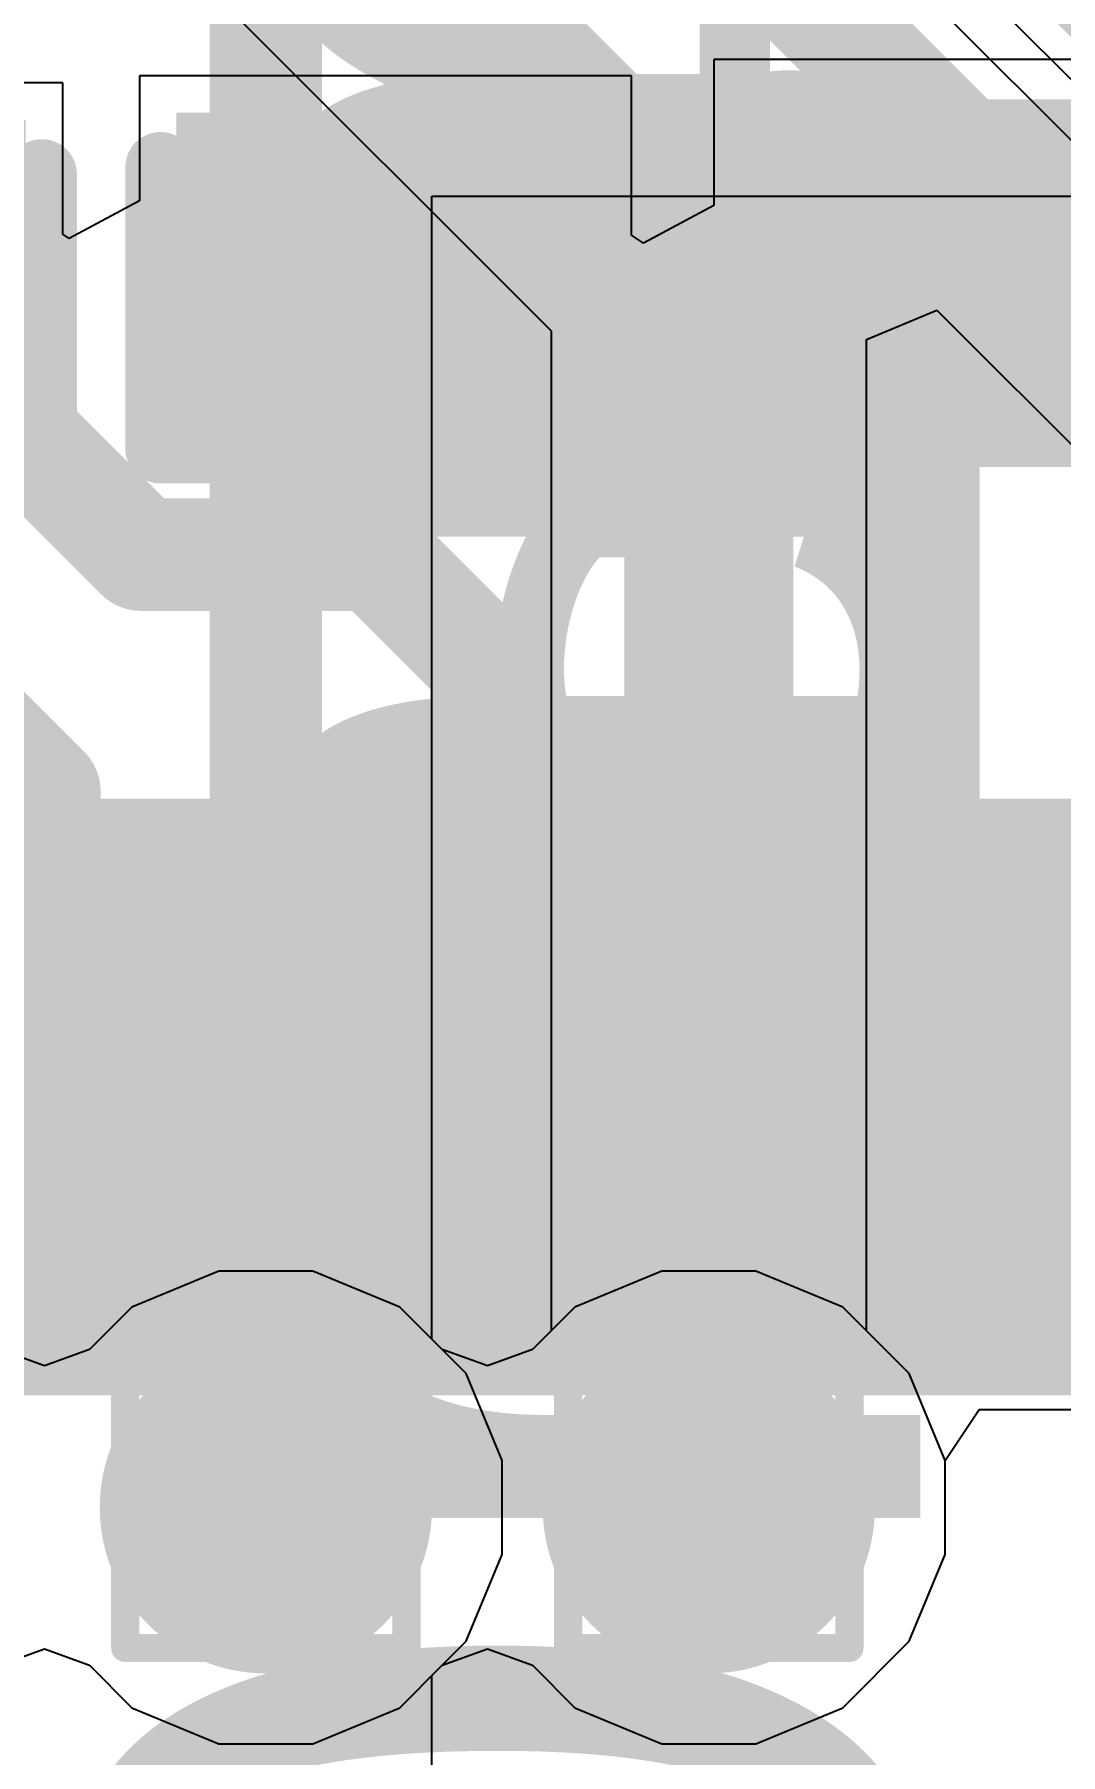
# Model space of a CAD drawing. Header units: inches. Extents: x -6 to 5433, y -4 to 5447.
# Drawn here: x 58.314 to 60.167, y 22.101 to 25.21 of the extents above; entities that cross this region are included whole.
import ezdxf

# ---------------------------------------------------------------- set-up
doc = ezdxf.new("R2010")
doc.units = ezdxf.units.IN
for name, color, linetype in [('Bottom Layer', 5, 'Continuous'), ('Bottom Overlay', 54, 'Continuous'), ('Drill Drawing', 1, 'Continuous'), ('Ground', 16, 'Continuous'), ('Mechanical 4', 56, 'Continuous'), ('Power', 76, 'Continuous'), ('Top Layer', 1, 'Continuous'), ('Top Overlay', 2, 'Continuous'), ('Top Paste', 8, 'Continuous'), ('Top Solder', 216, 'Continuous'), ('Via Holes', 16, 'Continuous')]:
    doc.layers.add(name, color=color, linetype=linetype)
doc.styles.add('Arial', font='', dxfattribs={"height": 0.2})
doc.styles.add('Arial_Bold', font='', dxfattribs={"height": 0.2})
doc.styles.get('Arial').set_extended_font_data('Arial')
doc.styles.get('Arial_Bold').set_extended_font_data('Arial', bold=True)

# ---------------------------------------------------------------- blocks, each defined once
blk = doc.blocks.new('QFN_56__7_7__47')
at = {"layer": 'Top Layer'}
for points in [[(-0.3, -3.8755), (-0.3, -3.0005), (-0.1, -3.0005), (-0.1, -3.8755)], [(0.1, -3.8755), (0.1, -3.0005), (0.3, -3.0005), (0.3, -3.8755)], [(0.5, -3.8755), (0.5, -3.0005), (0.7, -3.0005), (0.7, -3.8755)], [(0.9, -3.8755), (0.9, -3.0005), (1.1, -3.0005), (1.1, -3.8755)], [(1.3, -3.8755), (1.3, -3.0005), (1.5, -3.0005), (1.5, -3.8755)]]:
    blk.add_hatch(color=1, dxfattribs=at).paths.add_polyline_path(points)
at = {"layer": 'Top Paste'}
for points in [[(-0.3, -3.8755), (-0.3, -3.0005), (-0.1, -3.0005), (-0.1, -3.8755)], [(0.1, -3.8755), (0.1, -3.0005), (0.3, -3.0005), (0.3, -3.8755)], [(0.5, -3.8755), (0.5, -3.0005), (0.7, -3.0005), (0.7, -3.8755)], [(0.9, -3.8755), (0.9, -3.0005), (1.1, -3.0005), (1.1, -3.8755)], [(1.3, -3.8755), (1.3, -3.0005), (1.5, -3.0005), (1.5, -3.8755)]]:
    blk.add_hatch(color=8, dxfattribs=at).paths.add_polyline_path(points)
at = {"layer": 'Top Solder'}
for points in [[(-0.8016, -3.9771), (-0.8016, -2.8989), (-0.3984, -2.8989), (-0.3984, -3.9771)], [(-0.4016, -3.9771), (-0.4016, -2.8989), (0.0016, -2.8989), (0.0016, -3.9771)], [(-0.0016, -3.9771), (-0.0016, -2.8989), (0.4016, -2.8989), (0.4016, -3.9771)], [(0.3984, -3.9771), (0.3984, -2.8989), (0.8016, -2.8989), (0.8016, -3.9771)], [(0.7984, -3.9771), (0.7984, -2.8989), (1.2016, -2.8989), (1.2016, -3.9771)], [(1.1984, -3.9771), (1.1984, -2.8989), (1.6016, -2.8989), (1.6016, -3.9771)]]:
    blk.add_hatch(color=216, dxfattribs=at).paths.add_polyline_path(points)
blk = doc.blocks.new('R___0402_91')
at = {"layer": 'Top Layer'}
for points in [[(-0.6985, -0.3175), (-0.6985, 0.3175), (-0.2413, 0.3175), (-0.2413, -0.3175)], [(0.2413, -0.3175), (0.2413, 0.3175), (0.6985, 0.3175), (0.6985, -0.3175)]]:
    blk.add_hatch(color=1, dxfattribs=at).paths.add_polyline_path(points)
at = {"layer": 'Top Paste'}
for points in [[(-0.6985, -0.3175), (-0.6985, 0.3175), (-0.2413, 0.3175), (-0.2413, -0.3175)], [(0.2413, -0.3175), (0.2413, 0.3175), (0.6985, 0.3175), (0.6985, -0.3175)]]:
    blk.add_hatch(color=8, dxfattribs=at).paths.add_polyline_path(points)
at = {"layer": 'Top Solder'}
for points in [[(-0.7535, -0.3725), (-0.7535, 0.3725), (-0.1863, 0.3725), (-0.1863, -0.3725)], [(0.1863, -0.3725), (0.1863, 0.3725), (0.7535, 0.3725), (0.7535, -0.3725)]]:
    blk.add_hatch(color=216, dxfattribs=at).paths.add_polyline_path(points)
at = {"layer": 'Top Overlay'}
for points in [[(-0.7874, 0.4064, 0.127, 0.127, 0), (0.7874, 0.4064, 0.127, 0.127, 0)], [(-0.7874, 0.4064, 0.127, 0.127, 0), (-0.7874, -0.4064, 0.127, 0.127, 0)], [(0.7874, 0.4064, 0.127, 0.127, 0), (0.7874, -0.4064, 0.127, 0.127, 0)], [(-0.7874, -0.4064, 0.127, 0.127, 0), (0.7874, -0.4064, 0.127, 0.127, 0)], [(-0.8128, -0.4318, 0.00323, 0.00323, 0), (0.8128, -0.4318, 0.00323, 0.00323, 0)]]:
    blk.add_lwpolyline(points, format="xyseb", dxfattribs=at)
for points in [[(-0.8191, 0.4064, 0.0635, 0.0635, 1), (-0.7556, 0.4064, 0.0635, 0.0635, 1)], [(-0.8191, 0.4064, 0.0635, 0.0635, 1), (-0.7556, 0.4064, 0.0635, 0.0635, 1)], [(0.7556, 0.4064, 0.0635, 0.0635, 1), (0.8191, 0.4064, 0.0635, 0.0635, 1)], [(0.7556, 0.4064, 0.0635, 0.0635, 1), (0.8191, 0.4064, 0.0635, 0.0635, 1)], [(-0.8191, -0.4064, 0.0635, 0.0635, 1), (-0.7556, -0.4064, 0.0635, 0.0635, 1)], [(-0.8191, -0.4064, 0.0635, 0.0635, 1), (-0.7556, -0.4064, 0.0635, 0.0635, 1)], [(0.7556, -0.4064, 0.0635, 0.0635, 1), (0.8191, -0.4064, 0.0635, 0.0635, 1)], [(0.7556, -0.4064, 0.0635, 0.0635, 1), (0.8191, -0.4064, 0.0635, 0.0635, 1)], [(-0.8136, -0.4318, 0.00161, 0.00161, 1), (-0.812, -0.4318, 0.00161, 0.00161, 1)], [(0.812, -0.4318, 0.00161, 0.00161, 1), (0.8136, -0.4318, 0.00161, 0.00161, 1)]]:
    blk.add_lwpolyline(points, format="xyseb", close=True, dxfattribs=at)
blk = doc.blocks.new('____0402_205')
at = {"layer": 'Top Layer'}
for points in [[(-0.6985, -0.3175), (-0.6985, 0.3175), (-0.2413, 0.3175), (-0.2413, -0.3175)], [(0.2413, -0.3175), (0.2413, 0.3175), (0.6985, 0.3175), (0.6985, -0.3175)]]:
    blk.add_hatch(color=1, dxfattribs=at).paths.add_polyline_path(points)
at = {"layer": 'Top Paste'}
for points in [[(-0.6985, -0.3175), (-0.6985, 0.3175), (-0.2413, 0.3175), (-0.2413, -0.3175)], [(0.2413, -0.3175), (0.2413, 0.3175), (0.6985, 0.3175), (0.6985, -0.3175)]]:
    blk.add_hatch(color=8, dxfattribs=at).paths.add_polyline_path(points)
at = {"layer": 'Top Solder'}
for points in [[(-0.7585, -0.3775), (-0.7585, 0.3775), (-0.1813, 0.3775), (-0.1813, -0.3775)], [(0.1813, -0.3775), (0.1813, 0.3775), (0.7585, 0.3775), (0.7585, -0.3775)]]:
    blk.add_hatch(color=216, dxfattribs=at).paths.add_polyline_path(points)
at = {"layer": 'Top Overlay'}
for points in [[(-0.2794, 0.4064, 0.127, 0.127, 0), (-0.7874, 0.4064, 0.127, 0.127, 0)], [(-0.7874, -0.4064, 0.127, 0.127, 0), (-0.7874, 0.4064, 0.127, 0.127, 0)], [(0.7874, 0.4064, 0.127, 0.127, 0), (0.2794, 0.4064, 0.127, 0.127, 0)], [(0.7874, -0.4064, 0.127, 0.127, 0), (0.7874, 0.4064, 0.127, 0.127, 0)], [(-0.2794, -0.4064, 0.127, 0.127, 0), (-0.7874, -0.4064, 0.127, 0.127, 0)], [(0.7874, -0.4064, 0.127, 0.127, 0), (0.2794, -0.4064, 0.127, 0.127, 0)]]:
    blk.add_lwpolyline(points, format="xyseb", dxfattribs=at)
for points in [[(-0.8191, 0.4064, 0.0635, 0.0635, 1), (-0.7556, 0.4064, 0.0635, 0.0635, 1)], [(-0.8191, 0.4064, 0.0635, 0.0635, 1), (-0.7556, 0.4064, 0.0635, 0.0635, 1)], [(-0.3111, 0.4064, 0.0635, 0.0635, 1), (-0.2477, 0.4064, 0.0635, 0.0635, 1)], [(0.2477, 0.4064, 0.0635, 0.0635, 1), (0.3111, 0.4064, 0.0635, 0.0635, 1)], [(0.7556, 0.4064, 0.0635, 0.0635, 1), (0.8191, 0.4064, 0.0635, 0.0635, 1)], [(0.7556, 0.4064, 0.0635, 0.0635, 1), (0.8191, 0.4064, 0.0635, 0.0635, 1)], [(-0.8191, -0.4064, 0.0635, 0.0635, 1), (-0.7556, -0.4064, 0.0635, 0.0635, 1)], [(-0.8191, -0.4064, 0.0635, 0.0635, 1), (-0.7556, -0.4064, 0.0635, 0.0635, 1)], [(-0.3111, -0.4064, 0.0635, 0.0635, 1), (-0.2477, -0.4064, 0.0635, 0.0635, 1)], [(0.2477, -0.4064, 0.0635, 0.0635, 1), (0.3111, -0.4064, 0.0635, 0.0635, 1)], [(0.7556, -0.4064, 0.0635, 0.0635, 1), (0.8191, -0.4064, 0.0635, 0.0635, 1)], [(0.7556, -0.4064, 0.0635, 0.0635, 1), (0.8191, -0.4064, 0.0635, 0.0635, 1)]]:
    blk.add_lwpolyline(points, format="xyseb", close=True, dxfattribs=at)
blk = doc.blocks.new('____0402_207')
at = {"layer": 'Top Layer'}
for points in [[(-0.6985, -0.3175), (-0.6985, 0.3175), (-0.2413, 0.3175), (-0.2413, -0.3175)], [(0.2413, -0.3175), (0.2413, 0.3175), (0.6985, 0.3175), (0.6985, -0.3175)]]:
    blk.add_hatch(color=1, dxfattribs=at).paths.add_polyline_path(points)
at = {"layer": 'Top Paste'}
for points in [[(-0.6985, -0.3175), (-0.6985, 0.3175), (-0.2413, 0.3175), (-0.2413, -0.3175)], [(0.2413, -0.3175), (0.2413, 0.3175), (0.6985, 0.3175), (0.6985, -0.3175)]]:
    blk.add_hatch(color=8, dxfattribs=at).paths.add_polyline_path(points)
at = {"layer": 'Top Solder'}
for points in [[(-0.7585, -0.3775), (-0.7585, 0.3775), (-0.1813, 0.3775), (-0.1813, -0.3775)], [(0.1813, -0.3775), (0.1813, 0.3775), (0.7585, 0.3775), (0.7585, -0.3775)]]:
    blk.add_hatch(color=216, dxfattribs=at).paths.add_polyline_path(points)
at = {"layer": 'Top Overlay'}
for points in [[(-0.2794, 0.4064, 0.127, 0.127, 0), (-0.7874, 0.4064, 0.127, 0.127, 0)], [(-0.7874, -0.4064, 0.127, 0.127, 0), (-0.7874, 0.4064, 0.127, 0.127, 0)], [(0.7874, 0.4064, 0.127, 0.127, 0), (0.2794, 0.4064, 0.127, 0.127, 0)], [(0.7874, -0.4064, 0.127, 0.127, 0), (0.7874, 0.4064, 0.127, 0.127, 0)], [(-0.2794, -0.4064, 0.127, 0.127, 0), (-0.7874, -0.4064, 0.127, 0.127, 0)], [(0.7874, -0.4064, 0.127, 0.127, 0), (0.2794, -0.4064, 0.127, 0.127, 0)]]:
    blk.add_lwpolyline(points, format="xyseb", dxfattribs=at)
for points in [[(-0.8191, 0.4064, 0.0635, 0.0635, 1), (-0.7556, 0.4064, 0.0635, 0.0635, 1)], [(-0.8191, 0.4064, 0.0635, 0.0635, 1), (-0.7556, 0.4064, 0.0635, 0.0635, 1)], [(-0.3111, 0.4064, 0.0635, 0.0635, 1), (-0.2477, 0.4064, 0.0635, 0.0635, 1)], [(0.2477, 0.4064, 0.0635, 0.0635, 1), (0.3111, 0.4064, 0.0635, 0.0635, 1)], [(0.7556, 0.4064, 0.0635, 0.0635, 1), (0.8191, 0.4064, 0.0635, 0.0635, 1)], [(0.7556, 0.4064, 0.0635, 0.0635, 1), (0.8191, 0.4064, 0.0635, 0.0635, 1)], [(-0.8191, -0.4064, 0.0635, 0.0635, 1), (-0.7556, -0.4064, 0.0635, 0.0635, 1)], [(-0.8191, -0.4064, 0.0635, 0.0635, 1), (-0.7556, -0.4064, 0.0635, 0.0635, 1)], [(-0.3111, -0.4064, 0.0635, 0.0635, 1), (-0.2477, -0.4064, 0.0635, 0.0635, 1)], [(0.2477, -0.4064, 0.0635, 0.0635, 1), (0.3111, -0.4064, 0.0635, 0.0635, 1)], [(0.7556, -0.4064, 0.0635, 0.0635, 1), (0.8191, -0.4064, 0.0635, 0.0635, 1)], [(0.7556, -0.4064, 0.0635, 0.0635, 1), (0.8191, -0.4064, 0.0635, 0.0635, 1)]]:
    blk.add_lwpolyline(points, format="xyseb", close=True, dxfattribs=at)

msp = doc.modelspace()

# ---------------------------------------------------------------- hatches: boundary and pattern name
at = {"layer": 'Bottom Layer'}
h = msp.add_hatch(color=5, dxfattribs=at)
edge = h.paths.add_edge_path()
edge.add_arc((58.7319, 22.5481), 0.3, 0, 360)
h = msp.add_hatch(color=5, dxfattribs=at)
edge = h.paths.add_edge_path()
edge.add_arc((59.5319, 22.5481), 0.3, 0, 360)
at = {"layer": 'Ground'}
h = msp.add_hatch(color=16, dxfattribs=at)
edge = h.paths.add_edge_path()
edge.add_arc((58.7319, 22.5481), 0.3, 0, 360)
h = msp.add_hatch(color=16, dxfattribs=at)
edge = h.paths.add_edge_path()
edge.add_arc((59.5319, 22.5481), 0.3, 0, 360)
at = {"layer": 'Power'}
h = msp.add_hatch(color=76, dxfattribs=at)
edge = h.paths.add_edge_path()
edge.add_arc((58.7319, 22.5481), 0.3, 0, 360)
h = msp.add_hatch(color=76, dxfattribs=at)
edge = h.paths.add_edge_path()
edge.add_arc((59.5319, 22.5481), 0.3, 0, 360)
at = {"layer": 'Top Layer'}
h = msp.add_hatch(color=1, dxfattribs=at)
edge = h.paths.add_edge_path()
edge.add_arc((58.7319, 22.5481), 0.3, 0, 360)
h = msp.add_hatch(color=1, dxfattribs=at)
edge = h.paths.add_edge_path()
edge.add_arc((59.5319, 22.5481), 0.3, 0, 360)
at = {"layer": 'Via Holes'}
h = msp.add_hatch(color=7, dxfattribs=at)
edge = h.paths.add_edge_path()
edge.add_arc((58.7319, 22.5481), 0.15, 0, 360)
h = msp.add_hatch(color=7, dxfattribs=at)
edge = h.paths.add_edge_path()
edge.add_arc((59.5319, 22.5481), 0.15, 0, 360)

# ---------------------------------------------------------------- linework, layer by layer
at = {"layer": 'Bottom Layer'}
for p, q in [((59.3849, 25.82), (63.502, 21.703)), ((58.647, 22.9751), (58.49, 22.9101)), ((58.8168, 22.9751), (58.647, 22.9751)), ((58.9738, 22.9101), (58.8168, 22.9751)), ((59.447, 22.9751), (59.29, 22.9101)), ((59.6168, 22.9751), (59.447, 22.9751)), ((59.7738, 22.9101), (59.6168, 22.9751)), ((58.49, 22.9101), (58.4133, 22.8334)), ((59.0504, 22.8334), (58.9738, 22.9101)), ((59.29, 22.9101), (59.2133, 22.8334)), ((59.8939, 22.79), (59.7738, 22.9101)), ((58.3319, 22.8038), (58.2504, 22.8334)), ((58.4133, 22.8334), (58.3319, 22.8038)), ((59.1319, 22.8038), (59.0504, 22.8334)), ((59.2133, 22.8334), (59.1319, 22.8038)), ((59.9589, 22.633), (59.8939, 22.79)), ((59.9589, 22.4631), (59.9589, 22.633)), ((59.8939, 22.3062), (59.9589, 22.4631)), ((58.2504, 22.2628), (58.3319, 22.2924)), ((58.3319, 22.2924), (58.4133, 22.2628)), ((59.0504, 22.2628), (59.1319, 22.2924)), ((59.1319, 22.2924), (59.2133, 22.2628)), ((59.7738, 22.1861), (59.8939, 22.3062)), ((58.4133, 22.2628), (58.49, 22.1861)), ((58.9738, 22.1861), (59.0504, 22.2628)), ((59.2133, 22.2628), (59.29, 22.1861)), ((58.49, 22.1861), (58.647, 22.1211)), ((58.8168, 22.1211), (58.9738, 22.1861)), ((59.29, 22.1861), (59.447, 22.1211)), ((59.6168, 22.1211), (59.7738, 22.1861)), ((58.647, 22.1211), (58.8168, 22.1211)), ((59.447, 22.1211), (59.6168, 22.1211))]:
    msp.add_line(p, q, dxfattribs=at)
msp.add_lwpolyline([(59.5498, 25.9848, 0.2032, 0.2032, 0), (63.735, 21.7995, 0.2032, 0.2032, 0)], format="xyseb", dxfattribs=at)
at = {"layer": 'Drill Drawing'}
for points in [[(58.4779, 22.8021, 0.0508, 0.0508, 0), (58.9859, 22.8021, 0.0508, 0.0508, 0)], [(58.4779, 22.2941, 0.0508, 0.0508, 0), (58.4779, 22.8021, 0.0508, 0.0508, 0)], [(58.9859, 22.2941, 0.0508, 0.0508, 0), (58.9859, 22.8021, 0.0508, 0.0508, 0)], [(59.2779, 22.8021, 0.0508, 0.0508, 0), (59.7859, 22.8021, 0.0508, 0.0508, 0)], [(59.2779, 22.2941, 0.0508, 0.0508, 0), (59.2779, 22.8021, 0.0508, 0.0508, 0)], [(59.7859, 22.2941, 0.0508, 0.0508, 0), (59.7859, 22.8021, 0.0508, 0.0508, 0)], [(58.5795, 22.7005, 0.0508, 0.0508, 0), (58.8843, 22.7005, 0.0508, 0.0508, 0)], [(58.5795, 22.3957, 0.0508, 0.0508, 0), (58.5795, 22.7005, 0.0508, 0.0508, 0)], [(58.8843, 22.3957, 0.0508, 0.0508, 0), (58.8843, 22.7005, 0.0508, 0.0508, 0)], [(59.3795, 22.7005, 0.0508, 0.0508, 0), (59.6843, 22.7005, 0.0508, 0.0508, 0)], [(59.3795, 22.3957, 0.0508, 0.0508, 0), (59.3795, 22.7005, 0.0508, 0.0508, 0)], [(59.6843, 22.3957, 0.0508, 0.0508, 0), (59.6843, 22.7005, 0.0508, 0.0508, 0)], [(58.5795, 22.3957, 0.0508, 0.0508, 0), (58.8843, 22.3957, 0.0508, 0.0508, 0)], [(59.3795, 22.3957, 0.0508, 0.0508, 0), (59.6843, 22.3957, 0.0508, 0.0508, 0)], [(58.4779, 22.2941, 0.0508, 0.0508, 0), (58.9859, 22.2941, 0.0508, 0.0508, 0)], [(59.2779, 22.2941, 0.0508, 0.0508, 0), (59.7859, 22.2941, 0.0508, 0.0508, 0)]]:
    msp.add_lwpolyline(points, format="xyseb", dxfattribs=at)
for points in [[(58.4652, 22.8021, 0.0254, 0.0254, 1), (58.4906, 22.8021, 0.0254, 0.0254, 1)], [(58.4652, 22.8021, 0.0254, 0.0254, 1), (58.4906, 22.8021, 0.0254, 0.0254, 1)], [(58.9732, 22.8021, 0.0254, 0.0254, 1), (58.9986, 22.8021, 0.0254, 0.0254, 1)], [(58.9732, 22.8021, 0.0254, 0.0254, 1), (58.9986, 22.8021, 0.0254, 0.0254, 1)], [(59.2652, 22.8021, 0.0254, 0.0254, 1), (59.2906, 22.8021, 0.0254, 0.0254, 1)], [(59.2652, 22.8021, 0.0254, 0.0254, 1), (59.2906, 22.8021, 0.0254, 0.0254, 1)], [(59.7732, 22.8021, 0.0254, 0.0254, 1), (59.7986, 22.8021, 0.0254, 0.0254, 1)], [(59.7732, 22.8021, 0.0254, 0.0254, 1), (59.7986, 22.8021, 0.0254, 0.0254, 1)], [(58.5668, 22.7005, 0.0254, 0.0254, 1), (58.5922, 22.7005, 0.0254, 0.0254, 1)], [(58.5668, 22.7005, 0.0254, 0.0254, 1), (58.5922, 22.7005, 0.0254, 0.0254, 1)], [(58.8716, 22.7005, 0.0254, 0.0254, 1), (58.897, 22.7005, 0.0254, 0.0254, 1)], [(58.8716, 22.7005, 0.0254, 0.0254, 1), (58.897, 22.7005, 0.0254, 0.0254, 1)], [(59.3668, 22.7005, 0.0254, 0.0254, 1), (59.3922, 22.7005, 0.0254, 0.0254, 1)], [(59.3668, 22.7005, 0.0254, 0.0254, 1), (59.3922, 22.7005, 0.0254, 0.0254, 1)], [(59.6716, 22.7005, 0.0254, 0.0254, 1), (59.697, 22.7005, 0.0254, 0.0254, 1)], [(59.6716, 22.7005, 0.0254, 0.0254, 1), (59.697, 22.7005, 0.0254, 0.0254, 1)], [(58.5668, 22.3957, 0.0254, 0.0254, 1), (58.5922, 22.3957, 0.0254, 0.0254, 1)], [(58.5668, 22.3957, 0.0254, 0.0254, 1), (58.5922, 22.3957, 0.0254, 0.0254, 1)], [(58.8716, 22.3957, 0.0254, 0.0254, 1), (58.897, 22.3957, 0.0254, 0.0254, 1)], [(58.8716, 22.3957, 0.0254, 0.0254, 1), (58.897, 22.3957, 0.0254, 0.0254, 1)], [(59.3668, 22.3957, 0.0254, 0.0254, 1), (59.3922, 22.3957, 0.0254, 0.0254, 1)], [(59.3668, 22.3957, 0.0254, 0.0254, 1), (59.3922, 22.3957, 0.0254, 0.0254, 1)], [(59.6716, 22.3957, 0.0254, 0.0254, 1), (59.697, 22.3957, 0.0254, 0.0254, 1)], [(59.6716, 22.3957, 0.0254, 0.0254, 1), (59.697, 22.3957, 0.0254, 0.0254, 1)], [(58.4652, 22.2941, 0.0254, 0.0254, 1), (58.4906, 22.2941, 0.0254, 0.0254, 1)], [(58.4652, 22.2941, 0.0254, 0.0254, 1), (58.4906, 22.2941, 0.0254, 0.0254, 1)], [(58.9732, 22.2941, 0.0254, 0.0254, 1), (58.9986, 22.2941, 0.0254, 0.0254, 1)], [(58.9732, 22.2941, 0.0254, 0.0254, 1), (58.9986, 22.2941, 0.0254, 0.0254, 1)], [(59.2652, 22.2941, 0.0254, 0.0254, 1), (59.2906, 22.2941, 0.0254, 0.0254, 1)], [(59.2652, 22.2941, 0.0254, 0.0254, 1), (59.2906, 22.2941, 0.0254, 0.0254, 1)], [(59.7732, 22.2941, 0.0254, 0.0254, 1), (59.7986, 22.2941, 0.0254, 0.0254, 1)], [(59.7732, 22.2941, 0.0254, 0.0254, 1), (59.7986, 22.2941, 0.0254, 0.0254, 1)]]:
    msp.add_lwpolyline(points, format="xyseb", close=True, dxfattribs=at)
at = {"layer": 'Ground'}
for p, q in [((59.0319, 22.8519), (59.0319, 24.9174)), ((59.0319, 24.9174), (60.4917, 24.9174)), ((59.0939, 22.79), (59.0319, 22.8519)), ((59.1589, 22.633), (59.0939, 22.79)), ((59.1589, 22.4631), (59.1589, 22.633)), ((59.0939, 22.3062), (59.1589, 22.4631)), ((59.0319, 22.2442), (59.0939, 22.3062)), ((59.0319, 22.0817), (59.0319, 22.2442))]:
    msp.add_line(p, q, dxfattribs=at)
msp.add_lwpolyline([(58.7319, 22.5481, 0.2032, 0.2032, 0), (58.7319, 26.5172, 0.2032, 0.2032, 0)], format="xyseb", dxfattribs=at)
msp.add_lwpolyline([(58.6811, 22.5481, 0.1016, 0.1016, 1), (58.7827, 22.5481, 0.1016, 0.1016, 1)], format="xyseb", close=True, dxfattribs=at)
at = {"layer": 'Power'}
for p, q in [((56.3589, 27.5625), (59.247, 24.6744)), ((60.8895, 24.4248), (58.0181, 27.2962)), ((59.8168, 24.6587), (59.9438, 24.7113)), ((59.9438, 24.7113), (60.4917, 24.1634)), ((59.247, 24.6744), (59.247, 22.8671)), ((59.8168, 22.8671), (59.8168, 24.6587)), ((58.647, 22.9751), (58.49, 22.9101)), ((58.8168, 22.9751), (58.647, 22.9751)), ((58.9738, 22.9101), (58.8168, 22.9751)), ((58.49, 22.9101), (58.4133, 22.8334)), ((59.0504, 22.8334), (58.9738, 22.9101)), ((59.247, 22.8671), (59.2133, 22.8334)), ((59.8939, 22.79), (59.8168, 22.8671)), ((58.3319, 22.8038), (58.2504, 22.8334)), ((58.4133, 22.8334), (58.3319, 22.8038)), ((59.1319, 22.8038), (59.0504, 22.8334)), ((59.2133, 22.8334), (59.1319, 22.8038)), ((59.9589, 22.633), (59.8939, 22.79)), ((59.9589, 22.4631), (59.9589, 22.633)), ((59.8939, 22.3062), (59.9589, 22.4631)), ((58.2504, 22.2628), (58.3319, 22.2924)), ((58.3319, 22.2924), (58.4133, 22.2628)), ((59.0504, 22.2628), (59.1319, 22.2924)), ((59.1319, 22.2924), (59.2133, 22.2628)), ((59.7738, 22.1861), (59.8939, 22.3062)), ((58.4133, 22.2628), (58.49, 22.1861)), ((58.9738, 22.1861), (59.0504, 22.2628)), ((59.2133, 22.2628), (59.29, 22.1861)), ((58.49, 22.1861), (58.647, 22.1211)), ((58.8168, 22.1211), (58.9738, 22.1861)), ((59.29, 22.1861), (59.447, 22.1211)), ((59.6168, 22.1211), (59.7738, 22.1861)), ((58.647, 22.1211), (58.8168, 22.1211)), ((59.447, 22.1211), (59.6168, 22.1211))]:
    msp.add_line(p, q, dxfattribs=at)
for points in [[(56.4642, 27.8601, 0.3048, 0.3048, 0), (59.5319, 24.7924, 0.3048, 0.3048, 0)], [(57.785, 27.1997, 0.2032, 0.2032, 0), (60.7247, 24.2599, 0.2032, 0.2032, 0)], [(59.5319, 22.5481, 0.3048, 0.3048, 0), (59.5319, 24.7924, 0.3048, 0.3048, 0)]]:
    msp.add_lwpolyline(points, format="xyseb", dxfattribs=at)
for points in [[(59.4557, 24.7924, 0.1524, 0.1524, 1), (59.6081, 24.7924, 0.1524, 0.1524, 1)], [(59.4557, 24.7924, 0.1524, 0.1524, 1), (59.6081, 24.7924, 0.1524, 0.1524, 1)], [(59.4557, 22.5481, 0.1524, 0.1524, 1), (59.6081, 22.5481, 0.1524, 0.1524, 1)]]:
    msp.add_lwpolyline(points, format="xyseb", close=True, dxfattribs=at)
at = {"layer": 'Top Layer'}
for p, q in [((60.4152, 25.1645), (59.5408, 25.1645)), ((59.5408, 25.1645), (59.5408, 24.9007)), ((58.3653, 25.1221), (57.4763, 25.1221)), ((58.3653, 24.8486), (58.3653, 25.1221)), ((59.3924, 25.1351), (58.5034, 25.1351)), ((58.5034, 25.1351), (58.5034, 24.9091)), ((59.3924, 24.8471), (59.3924, 25.1351)), ((58.5034, 24.9091), (58.3764, 24.8412)), ((59.5408, 24.9007), (59.4138, 24.8328)), ((58.3764, 24.8412), (58.3653, 24.8486)), ((59.4138, 24.8328), (59.3924, 24.8471)), ((59.9589, 22.633), (60.0203, 22.7249)), ((60.0203, 22.7249), (60.5589, 22.7249)), ((59.9589, 22.4631), (59.9589, 22.633)), ((59.8939, 22.3062), (59.9589, 22.4631)), ((58.2504, 22.2628), (58.3319, 22.2924)), ((58.3319, 22.2924), (58.4133, 22.2628)), ((59.0504, 22.2628), (59.1319, 22.2924)), ((59.1319, 22.2924), (59.2133, 22.2628)), ((59.7738, 22.1861), (59.8939, 22.3062)), ((58.4133, 22.2628), (58.49, 22.1861)), ((58.9738, 22.1861), (59.0504, 22.2628)), ((59.2133, 22.2628), (59.29, 22.1861)), ((58.49, 22.1861), (58.647, 22.1211)), ((58.8168, 22.1211), (58.9738, 22.1861)), ((59.29, 22.1861), (59.447, 22.1211)), ((59.6168, 22.1211), (59.7738, 22.1861)), ((58.647, 22.1211), (58.8168, 22.1211)), ((59.447, 22.1211), (59.6168, 22.1211))]:
    msp.add_line(p, q, dxfattribs=at)
for points in [[(58.0097, 24.7665, 0.2032, 0.2032, 0), (58.5066, 24.2696, 0.2032, 0.2032, 0)], [(58.9479, 24.7795, 0.2032, 0.2032, 0), (59.0368, 24.7795, 0.2032, 0.2032, 0)], [(59.0368, 24.7795, 0.2032, 0.2032, 0), (59.5319, 24.2844, 0.2032, 0.2032, 0)], [(59.9319, 24.7555, 0.1778, 0.1778, 0), (59.9853, 24.8089, 0.1778, 0.1778, 0)], [(59.9319, 23.2894, 0.1778, 0.1778, 0), (59.9319, 24.7555, 0.1778, 0.1778, 0)], [(58.5066, 24.2696, 0.2032, 0.2032, 0), (58.9295, 24.2696, 0.2032, 0.2032, 0)], [(58.9295, 24.2696, 0.2032, 0.2032, 0), (59.1319, 24.0672, 0.2032, 0.2032, 0)], [(59.5319, 23.2894, 0.2032, 0.2032, 0), (59.5319, 24.2844, 0.2032, 0.2032, 0)], [(58.0202, 24.1537, 0.2032, 0.2032, 0), (58.3319, 23.842, 0.2032, 0.2032, 0)], [(59.1319, 23.2894, 0.2032, 0.2032, 0), (59.1319, 24.0672, 0.2032, 0.2032, 0)], [(58.3319, 23.2894, 0.2032, 0.2032, 0), (58.3319, 23.842, 0.2032, 0.2032, 0)], [(59.5319, 22.5481, 0.2032, 0.2032, 0), (59.5319, 23.2894, 0.2032, 0.2032, 0)], [(58.7319, 22.5481, 0.2032, 0.2032, 0), (58.7319, 23.188, 0.2032, 0.2032, 0)], [(58.6304, 22.5481, 0.127, 0.127, 0), (58.7319, 22.5481, 0.127, 0.127, 0)]]:
    msp.add_lwpolyline(points, format="xyseb", dxfattribs=at)
for points in [[(58.8971, 24.7795, 0.1016, 0.1016, 1), (58.9987, 24.7795, 0.1016, 0.1016, 1)], [(58.986, 24.7795, 0.1016, 0.1016, 1), (59.0876, 24.7795, 0.1016, 0.1016, 1)], [(58.986, 24.7795, 0.1016, 0.1016, 1), (59.0876, 24.7795, 0.1016, 0.1016, 1)], [(59.9408, 24.8089, 0.0889, 0.0889, 1), (60.0297, 24.8089, 0.0889, 0.0889, 1)], [(59.8874, 24.7555, 0.0889, 0.0889, 1), (59.9763, 24.7555, 0.0889, 0.0889, 1)], [(59.8874, 24.7555, 0.0889, 0.0889, 1), (59.9763, 24.7555, 0.0889, 0.0889, 1)], [(58.4558, 24.2696, 0.1016, 0.1016, 1), (58.5574, 24.2696, 0.1016, 0.1016, 1)], [(58.4558, 24.2696, 0.1016, 0.1016, 1), (58.5574, 24.2696, 0.1016, 0.1016, 1)], [(58.8787, 24.2696, 0.1016, 0.1016, 1), (58.9803, 24.2696, 0.1016, 0.1016, 1)], [(58.8787, 24.2696, 0.1016, 0.1016, 1), (58.9803, 24.2696, 0.1016, 0.1016, 1)], [(59.4811, 24.2844, 0.1016, 0.1016, 1), (59.5827, 24.2844, 0.1016, 0.1016, 1)], [(59.4811, 24.2844, 0.1016, 0.1016, 1), (59.5827, 24.2844, 0.1016, 0.1016, 1)], [(59.0811, 24.0672, 0.1016, 0.1016, 1), (59.1827, 24.0672, 0.1016, 0.1016, 1)], [(59.0811, 24.0672, 0.1016, 0.1016, 1), (59.1827, 24.0672, 0.1016, 0.1016, 1)], [(58.2811, 23.842, 0.1016, 0.1016, 1), (58.3827, 23.842, 0.1016, 0.1016, 1)], [(58.2811, 23.842, 0.1016, 0.1016, 1), (58.3827, 23.842, 0.1016, 0.1016, 1)], [(58.2811, 23.2894, 0.1016, 0.1016, 1), (58.3827, 23.2894, 0.1016, 0.1016, 1)], [(59.0811, 23.2894, 0.1016, 0.1016, 1), (59.1827, 23.2894, 0.1016, 0.1016, 1)], [(59.4811, 23.2894, 0.1016, 0.1016, 1), (59.5827, 23.2894, 0.1016, 0.1016, 1)], [(59.4811, 23.2894, 0.1016, 0.1016, 1), (59.5827, 23.2894, 0.1016, 0.1016, 1)], [(59.8874, 23.2894, 0.0889, 0.0889, 1), (59.9763, 23.2894, 0.0889, 0.0889, 1)], [(58.6811, 23.188, 0.1016, 0.1016, 1), (58.7827, 23.188, 0.1016, 0.1016, 1)], [(58.6811, 22.5481, 0.1016, 0.1016, 1), (58.7827, 22.5481, 0.1016, 0.1016, 1)], [(59.4811, 22.5481, 0.1016, 0.1016, 1), (59.5827, 22.5481, 0.1016, 0.1016, 1)], [(58.5987, 22.5481, 0.0635, 0.0635, 1), (58.6622, 22.5481, 0.0635, 0.0635, 1)], [(58.7001, 22.5481, 0.0635, 0.0635, 1), (58.7636, 22.5481, 0.0635, 0.0635, 1)]]:
    msp.add_lwpolyline(points, format="xyseb", close=True, dxfattribs=at)

# ---------------------------------------------------------------- block references
for name, p, rotation in [('R___0402_91', (59.9853, 25.2788), 90), ('____0402_205', (57.9208, 25.2364), 270), ('____0402_207', (58.9479, 25.2494), 270), ('QFN_56__7_7__47', (59.7319, 19.8514), 180)]:
    msp.add_blockref(name, p, dxfattribs=dict(rotation=rotation))

# ---------------------------------------------------------------- texts
at = {"layer": 'Bottom Overlay', "style": 'Arial_Bold', "text_generation_flag": 2}
msp.add_text('GPIO6', height=0.762, rotation=270, dxfattribs=at).set_placement((59.1562, 23.6434))
at = {"layer": 'Mechanical 4', "style": 'Arial'}
msp.add_text('14.90mm', height=1.524, rotation=90, dxfattribs=at).set_placement((59.9142, 17.0544))

doc.saveas('drawing.dxf')
